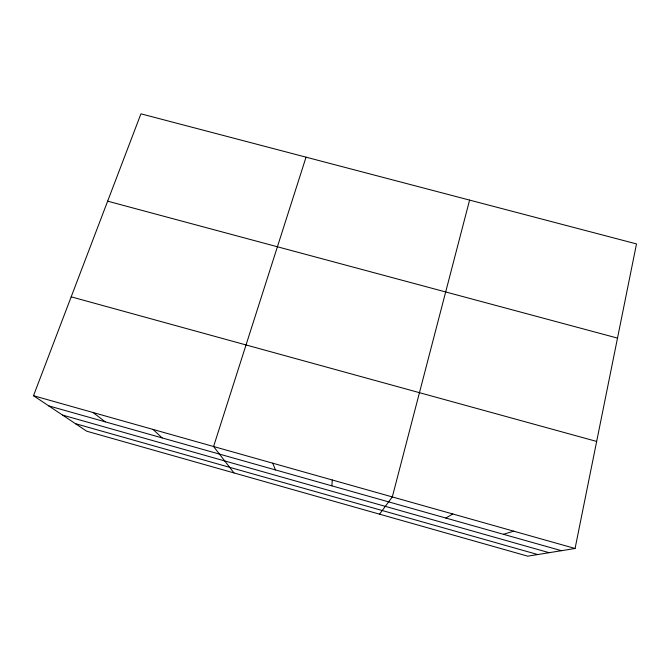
<?xml version="1.0" encoding="UTF-8"?>
<svg xmlns="http://www.w3.org/2000/svg" width="670" height="670" viewBox="0 0 670 670"><rect width="100%" height="100%" fill="white"/><g stroke="black" fill="none" stroke-linecap="round" stroke-linejoin="round"><path stroke-width="1" d="M331.843 485.842L332.295 479.996M575.069 548.479L636.5 243.914L140.935 113.825L33.5 395.719L86.715 431.204L527.767 556.175L575.069 548.479L33.5 395.719M469.595 200.104L392.31 496.931L379.538 514.175M306.048 157.165L213.579 446.513L233.981 472.936M445.843 518.036L452.778 513.982M503.446 534.308L513.697 531.168M107.644 201.176L617.506 338.099M71.188 296.835L596.66 441.438M48.743 405.886L561.46 550.69M62.553 415.09L549.174 552.691M75.4 423.658L537.775 554.551M93.071 412.527L105.232 421.84M153.095 429.453L162.132 437.912M272.715 463.196L275.437 469.913"/></g></svg>
